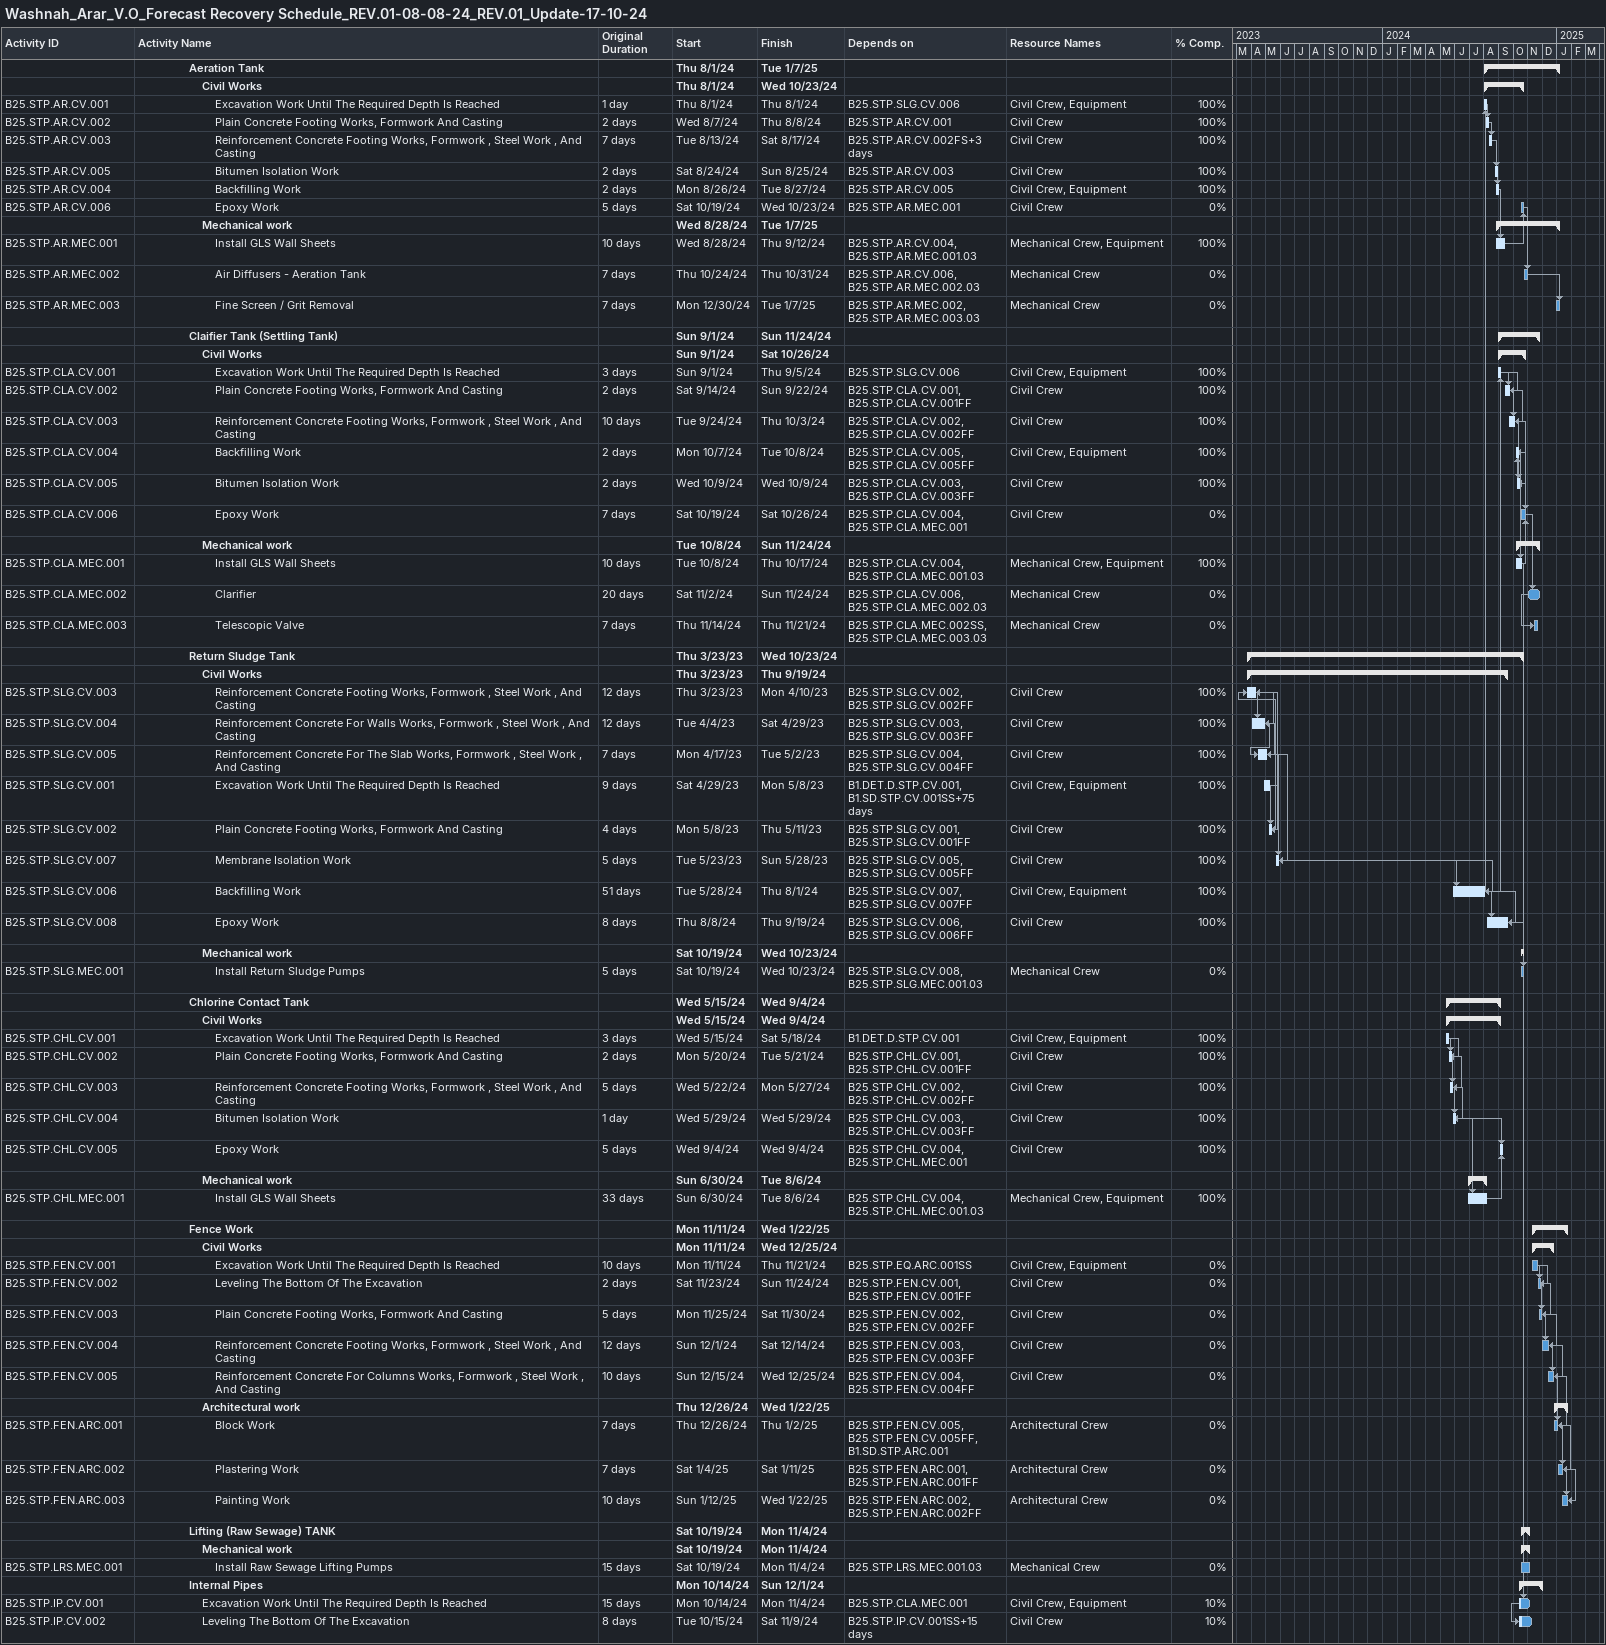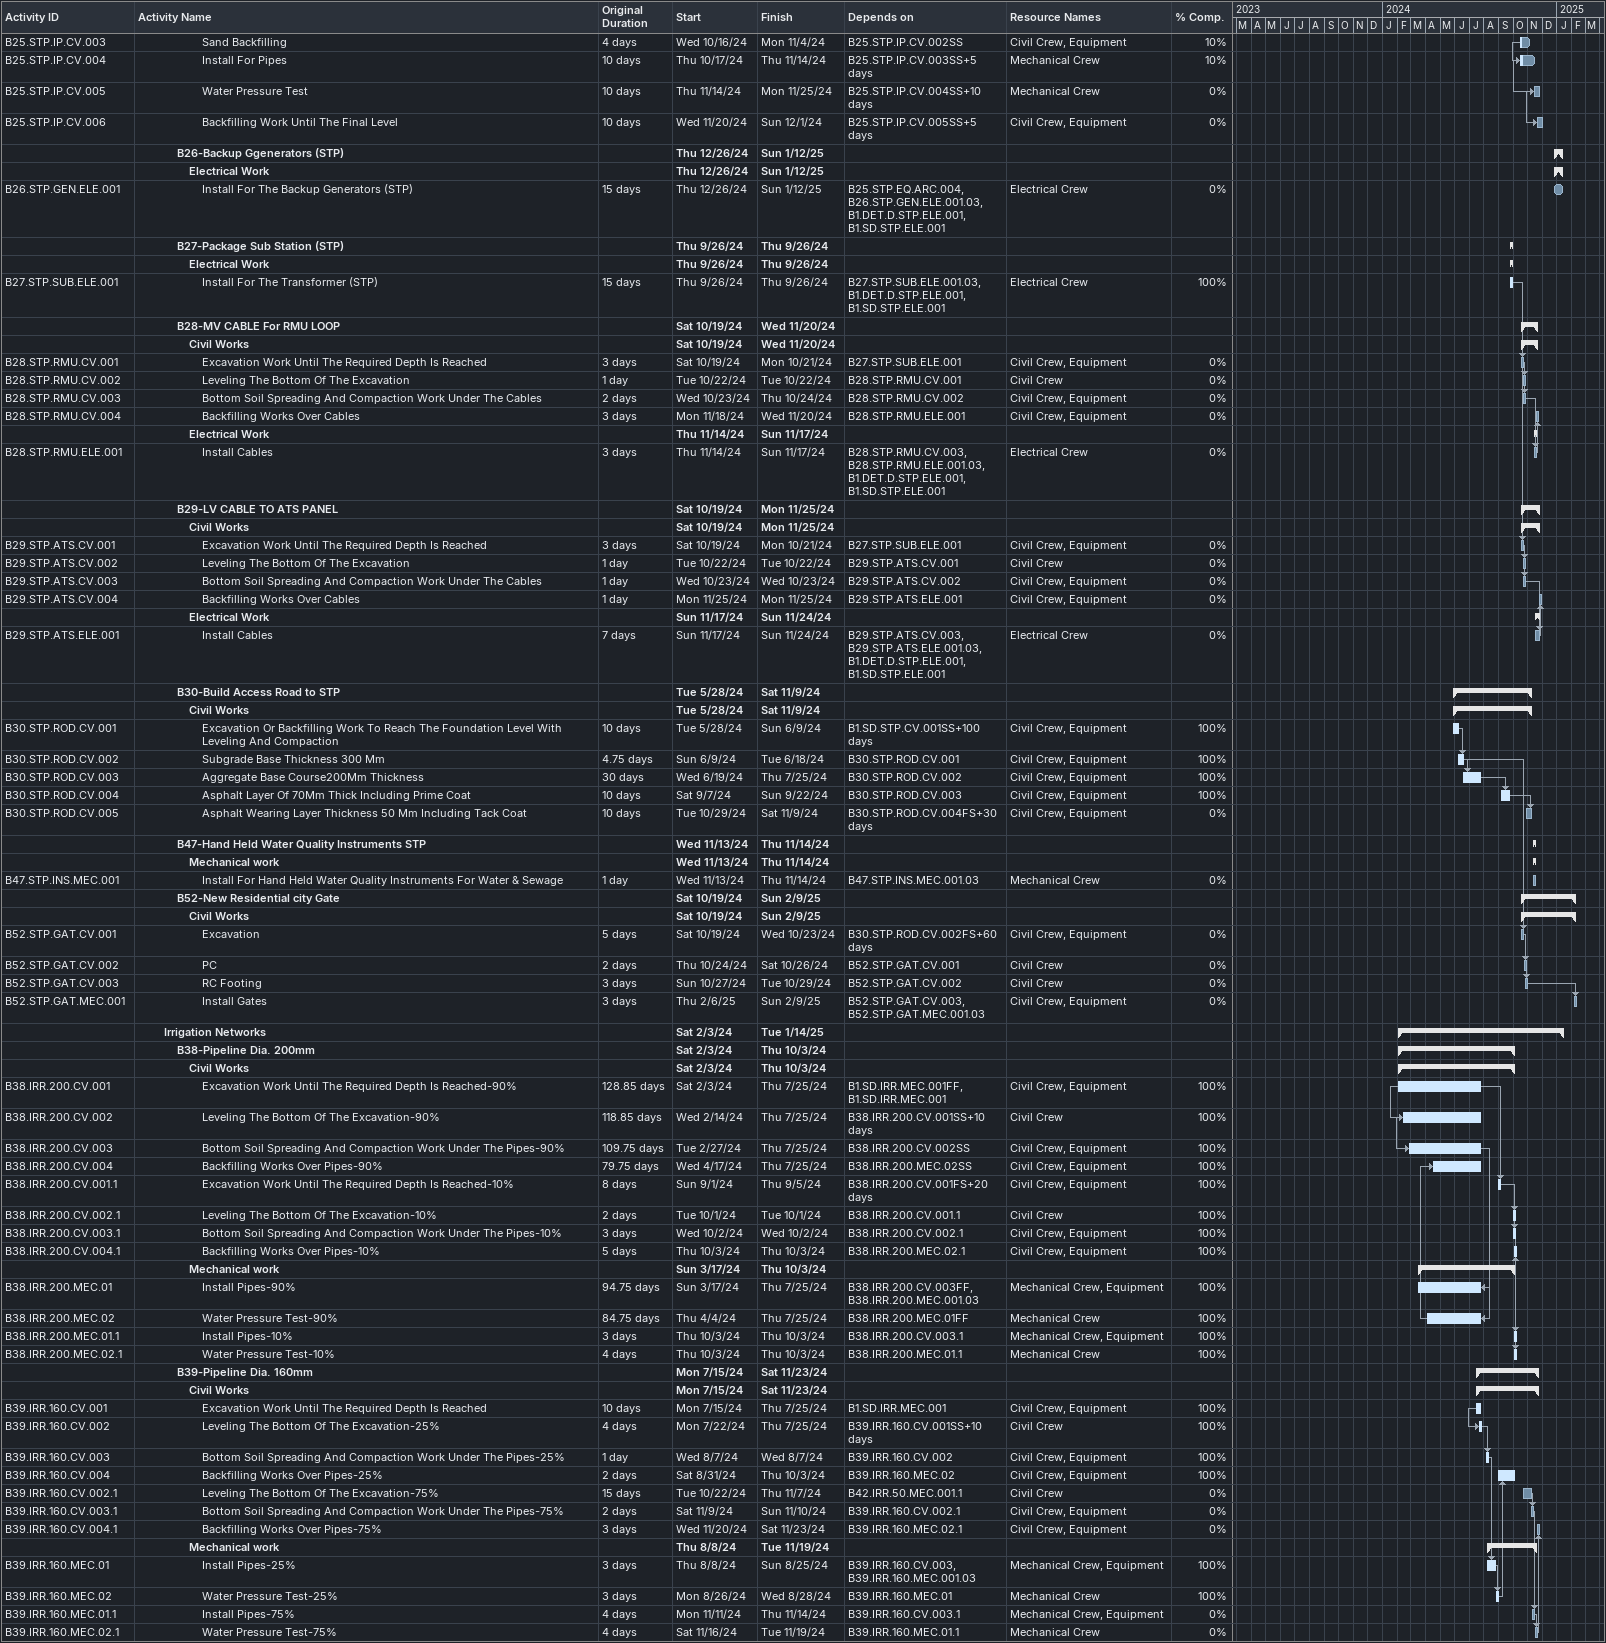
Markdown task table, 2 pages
Washnah_Arar_V.O_Forecast Recovery Schedule_REV.01-08-08-24_REV.01_Update-17-10-24

| ID | Level | Task | Original duration | Start | Finish | Predecessors | Resources | % complete |
|---|---|---|---|---|---|---|---|---|
|  | 5 | **Aeration Tank** |  | 2024-08-01 | 2025-01-07 |  |  |  |
|  | 6 | **Civil Works** |  | 2024-08-01 | 2024-10-23 |  |  |  |
| B25.STP.AR.CV.001 | 7 | Excavation Work Until The Required Depth Is Reached | 1d | 2024-08-01 | 2024-08-01 | B25.STP.SLG.CV.006 | Civil Crew, Equipment | 100 |
| B25.STP.AR.CV.002 | 7 | Plain Concrete Footing Works, Formwork And Casting | 2d | 2024-08-07 | 2024-08-08 | B25.STP.AR.CV.001 | Civil Crew | 100 |
| B25.STP.AR.CV.003 | 7 | Reinforcement Concrete Footing Works, Formwork , Steel Work , And Casting | 7d | 2024-08-13 | 2024-08-17 | B25.STP.AR.CV.002FS+3d | Civil Crew | 100 |
| B25.STP.AR.CV.005 | 7 | Bitumen Isolation Work | 2d | 2024-08-24 | 2024-08-25 | B25.STP.AR.CV.003 | Civil Crew | 100 |
| B25.STP.AR.CV.004 | 7 | Backfilling Work | 2d | 2024-08-26 | 2024-08-27 | B25.STP.AR.CV.005 | Civil Crew, Equipment | 100 |
| B25.STP.AR.CV.006 | 7 | Epoxy Work | 5d | 2024-10-19 | 2024-10-23 | B25.STP.AR.MEC.001 | Civil Crew | 0 |
|  | 6 | **Mechanical work** |  | 2024-08-28 | 2025-01-07 |  |  |  |
| B25.STP.AR.MEC.001 | 7 | Install GLS Wall Sheets | 10d | 2024-08-28 | 2024-09-12 | B25.STP.AR.CV.004, B25.STP.AR.MEC.001.03 | Mechanical Crew, Equipment | 100 |
| B25.STP.AR.MEC.002 | 7 | Air Diffusers - Aeration Tank | 7d | 2024-10-24 | 2024-10-31 | B25.STP.AR.CV.006, B25.STP.AR.MEC.002.03 | Mechanical Crew | 0 |
| B25.STP.AR.MEC.003 | 7 | Fine Screen / Grit Removal | 7d | 2024-12-30 | 2025-01-07 | B25.STP.AR.MEC.002, B25.STP.AR.MEC.003.03 | Mechanical Crew | 0 |
|  | 5 | **Claifier Tank (Settling Tank)** |  | 2024-09-01 | 2024-11-24 |  |  |  |
|  | 6 | **Civil Works** |  | 2024-09-01 | 2024-10-26 |  |  |  |
| B25.STP.CLA.CV.001 | 7 | Excavation Work Until The Required Depth Is Reached | 3d | 2024-09-01 | 2024-09-05 | B25.STP.SLG.CV.006 | Civil Crew, Equipment | 100 |
| B25.STP.CLA.CV.002 | 7 | Plain Concrete Footing Works, Formwork And Casting | 2d | 2024-09-14 | 2024-09-22 | B25.STP.CLA.CV.001, B25.STP.CLA.CV.001FF | Civil Crew | 100 |
| B25.STP.CLA.CV.003 | 7 | Reinforcement Concrete Footing Works, Formwork , Steel Work , And Casting | 10d | 2024-09-24 | 2024-10-03 | B25.STP.CLA.CV.002, B25.STP.CLA.CV.002FF | Civil Crew | 100 |
| B25.STP.CLA.CV.004 | 7 | Backfilling Work | 2d | 2024-10-07 | 2024-10-08 | B25.STP.CLA.CV.005, B25.STP.CLA.CV.005FF | Civil Crew, Equipment | 100 |
| B25.STP.CLA.CV.005 | 7 | Bitumen Isolation Work | 2d | 2024-10-09 | 2024-10-09 | B25.STP.CLA.CV.003, B25.STP.CLA.CV.003FF | Civil Crew | 100 |
| B25.STP.CLA.CV.006 | 7 | Epoxy Work | 7d | 2024-10-19 | 2024-10-26 | B25.STP.CLA.CV.004, B25.STP.CLA.MEC.001 | Civil Crew | 0 |
|  | 6 | **Mechanical work** |  | 2024-10-08 | 2024-11-24 |  |  |  |
| B25.STP.CLA.MEC.001 | 7 | Install GLS Wall Sheets | 10d | 2024-10-08 | 2024-10-17 | B25.STP.CLA.CV.004, B25.STP.CLA.MEC.001.03 | Mechanical Crew, Equipment | 100 |
| B25.STP.CLA.MEC.002 | 7 | Clarifier | 20d | 2024-11-02 | 2024-11-24 | B25.STP.CLA.CV.006, B25.STP.CLA.MEC.002.03 | Mechanical Crew | 0 |
| B25.STP.CLA.MEC.003 | 7 | Telescopic Valve | 7d | 2024-11-14 | 2024-11-21 | B25.STP.CLA.MEC.002SS, B25.STP.CLA.MEC.003.03 | Mechanical Crew | 0 |
|  | 5 | **Return Sludge Tank** |  | 2023-03-23 | 2024-10-23 |  |  |  |
|  | 6 | **Civil Works** |  | 2023-03-23 | 2024-09-19 |  |  |  |
| B25.STP.SLG.CV.003 | 7 | Reinforcement Concrete Footing Works, Formwork , Steel Work , And Casting | 12d | 2023-03-23 | 2023-04-10 | B25.STP.SLG.CV.002, B25.STP.SLG.CV.002FF | Civil Crew | 100 |
| B25.STP.SLG.CV.004 | 7 | Reinforcement Concrete For Walls Works, Formwork , Steel Work , And Casting | 12d | 2023-04-04 | 2023-04-29 | B25.STP.SLG.CV.003, B25.STP.SLG.CV.003FF | Civil Crew | 100 |
| B25.STP.SLG.CV.005 | 7 | Reinforcement Concrete For The Slab Works, Formwork , Steel Work , And Casting | 7d | 2023-04-17 | 2023-05-02 | B25.STP.SLG.CV.004, B25.STP.SLG.CV.004FF | Civil Crew | 100 |
| B25.STP.SLG.CV.001 | 7 | Excavation Work Until The Required Depth Is Reached | 9d | 2023-04-29 | 2023-05-08 | B1.DET.D.STP.CV.001, B1.SD.STP.CV.001SS+75d | Civil Crew, Equipment | 100 |
| B25.STP.SLG.CV.002 | 7 | Plain Concrete Footing Works, Formwork And Casting | 4d | 2023-05-08 | 2023-05-11 | B25.STP.SLG.CV.001, B25.STP.SLG.CV.001FF | Civil Crew | 100 |
| B25.STP.SLG.CV.007 | 7 | Membrane Isolation Work | 5d | 2023-05-23 | 2023-05-28 | B25.STP.SLG.CV.005, B25.STP.SLG.CV.005FF | Civil Crew | 100 |
| B25.STP.SLG.CV.006 | 7 | Backfilling Work | 51d | 2024-05-28 | 2024-08-01 | B25.STP.SLG.CV.007, B25.STP.SLG.CV.007FF | Civil Crew, Equipment | 100 |
| B25.STP.SLG.CV.008 | 7 | Epoxy Work | 8d | 2024-08-08 | 2024-09-19 | B25.STP.SLG.CV.006, B25.STP.SLG.CV.006FF | Civil Crew | 100 |
|  | 6 | **Mechanical work** |  | 2024-10-19 | 2024-10-23 |  |  |  |
| B25.STP.SLG.MEC.001 | 7 | Install Return Sludge Pumps | 5d | 2024-10-19 | 2024-10-23 | B25.STP.SLG.CV.008, B25.STP.SLG.MEC.001.03 | Mechanical Crew | 0 |
|  | 5 | **Chlorine Contact Tank** |  | 2024-05-15 | 2024-09-04 |  |  |  |
|  | 6 | **Civil Works** |  | 2024-05-15 | 2024-09-04 |  |  |  |
| B25.STP.CHL.CV.001 | 7 | Excavation Work Until The Required Depth Is Reached | 3d | 2024-05-15 | 2024-05-18 | B1.DET.D.STP.CV.001 | Civil Crew, Equipment | 100 |
| B25.STP.CHL.CV.002 | 7 | Plain Concrete Footing Works, Formwork And Casting | 2d | 2024-05-20 | 2024-05-21 | B25.STP.CHL.CV.001, B25.STP.CHL.CV.001FF | Civil Crew | 100 |
| B25.STP.CHL.CV.003 | 7 | Reinforcement Concrete Footing Works, Formwork , Steel Work , And Casting | 5d | 2024-05-22 | 2024-05-27 | B25.STP.CHL.CV.002, B25.STP.CHL.CV.002FF | Civil Crew | 100 |
| B25.STP.CHL.CV.004 | 7 | Bitumen Isolation Work | 1d | 2024-05-29 | 2024-05-29 | B25.STP.CHL.CV.003, B25.STP.CHL.CV.003FF | Civil Crew | 100 |
| B25.STP.CHL.CV.005 | 7 | Epoxy Work | 5d | 2024-09-04 | 2024-09-04 | B25.STP.CHL.CV.004, B25.STP.CHL.MEC.001 | Civil Crew | 100 |
|  | 6 | **Mechanical work** |  | 2024-06-30 | 2024-08-06 |  |  |  |
| B25.STP.CHL.MEC.001 | 7 | Install GLS Wall Sheets | 33d | 2024-06-30 | 2024-08-06 | B25.STP.CHL.CV.004, B25.STP.CHL.MEC.001.03 | Mechanical Crew, Equipment | 100 |
|  | 5 | **Fence Work** |  | 2024-11-11 | 2025-01-22 |  |  |  |
|  | 6 | **Civil Works** |  | 2024-11-11 | 2024-12-25 |  |  |  |
| B25.STP.FEN.CV.001 | 7 | Excavation Work Until The Required Depth Is Reached | 10d | 2024-11-11 | 2024-11-21 | B25.STP.EQ.ARC.001SS | Civil Crew, Equipment | 0 |
| B25.STP.FEN.CV.002 | 7 | Leveling The Bottom Of The Excavation | 2d | 2024-11-23 | 2024-11-24 | B25.STP.FEN.CV.001, B25.STP.FEN.CV.001FF | Civil Crew | 0 |
| B25.STP.FEN.CV.003 | 7 | Plain Concrete Footing Works, Formwork And Casting | 5d | 2024-11-25 | 2024-11-30 | B25.STP.FEN.CV.002, B25.STP.FEN.CV.002FF | Civil Crew | 0 |
| B25.STP.FEN.CV.004 | 7 | Reinforcement Concrete Footing Works, Formwork , Steel Work , And Casting | 12d | 2024-12-01 | 2024-12-14 | B25.STP.FEN.CV.003, B25.STP.FEN.CV.003FF | Civil Crew | 0 |
| B25.STP.FEN.CV.005 | 7 | Reinforcement Concrete For Columns Works, Formwork , Steel Work , And Casting | 10d | 2024-12-15 | 2024-12-25 | B25.STP.FEN.CV.004, B25.STP.FEN.CV.004FF | Civil Crew | 0 |
|  | 6 | **Architectural work** |  | 2024-12-26 | 2025-01-22 |  |  |  |
| B25.STP.FEN.ARC.001 | 7 | Block Work | 7d | 2024-12-26 | 2025-01-02 | B25.STP.FEN.CV.005, B25.STP.FEN.CV.005FF, B1.SD.STP.ARC.001 | Architectural Crew | 0 |
| B25.STP.FEN.ARC.002 | 7 | Plastering Work | 7d | 2025-01-04 | 2025-01-11 | B25.STP.FEN.ARC.001, B25.STP.FEN.ARC.001FF | Architectural Crew | 0 |
| B25.STP.FEN.ARC.003 | 7 | Painting Work | 10d | 2025-01-12 | 2025-01-22 | B25.STP.FEN.ARC.002, B25.STP.FEN.ARC.002FF | Architectural Crew | 0 |
|  | 5 | **Lifting (Raw Sewage) TANK** |  | 2024-10-19 | 2024-11-04 |  |  |  |
|  | 6 | **Mechanical work** |  | 2024-10-19 | 2024-11-04 |  |  |  |
| B25.STP.LRS.MEC.001 | 7 | Install Raw Sewage Lifting Pumps | 15d | 2024-10-19 | 2024-11-04 | B25.STP.LRS.MEC.001.03 | Mechanical Crew | 0 |
|  | 5 | **Internal Pipes** |  | 2024-10-14 | 2024-12-01 |  |  |  |
| B25.STP.IP.CV.001 | 6 | Excavation Work Until The Required Depth Is Reached | 15d | 2024-10-14 | 2024-11-04 | B25.STP.CLA.MEC.001 | Civil Crew, Equipment | 10 |
| B25.STP.IP.CV.002 | 6 | Leveling The Bottom Of The Excavation | 8d | 2024-10-15 | 2024-11-09 | B25.STP.IP.CV.001SS+15d | Civil Crew | 10 |
| B25.STP.IP.CV.003 | 6 | Sand Backfilling | 4d | 2024-10-16 | 2024-11-04 | B25.STP.IP.CV.002SS | Civil Crew, Equipment | 10 |
| B25.STP.IP.CV.004 | 6 | Install For Pipes | 10d | 2024-10-17 | 2024-11-14 | B25.STP.IP.CV.003SS+5d | Mechanical Crew | 10 |
| B25.STP.IP.CV.005 | 6 | Water Pressure Test | 10d | 2024-11-14 | 2024-11-25 | B25.STP.IP.CV.004SS+10d | Mechanical Crew | 0 |
| B25.STP.IP.CV.006 | 6 | Backfilling Work Until The Final Level | 10d | 2024-11-20 | 2024-12-01 | B25.STP.IP.CV.005SS+5d | Civil Crew, Equipment | 0 |
|  | 4 | **B26-Backup Ggenerators (STP)** |  | 2024-12-26 | 2025-01-12 |  |  |  |
|  | 5 | **Electrical Work** |  | 2024-12-26 | 2025-01-12 |  |  |  |
| B26.STP.GEN.ELE.001 | 6 | Install For The Backup Generators (STP) | 15d | 2024-12-26 | 2025-01-12 | B25.STP.EQ.ARC.004, B26.STP.GEN.ELE.001.03, B1.DET.D.STP.ELE.001, B1.SD.STP.ELE.001 | Electrical Crew | 0 |
|  | 4 | **B27-Package Sub Station (STP)** |  | 2024-09-26 | 2024-09-26 |  |  |  |
|  | 5 | **Electrical Work** |  | 2024-09-26 | 2024-09-26 |  |  |  |
| B27.STP.SUB.ELE.001 | 6 | Install For The Transformer (STP) | 15d | 2024-09-26 | 2024-09-26 | B27.STP.SUB.ELE.001.03, B1.DET.D.STP.ELE.001, B1.SD.STP.ELE.001 | Electrical Crew | 100 |
|  | 4 | **B28-MV CABLE For RMU LOOP** |  | 2024-10-19 | 2024-11-20 |  |  |  |
|  | 5 | **Civil Works** |  | 2024-10-19 | 2024-11-20 |  |  |  |
| B28.STP.RMU.CV.001 | 6 | Excavation Work Until The Required Depth Is Reached | 3d | 2024-10-19 | 2024-10-21 | B27.STP.SUB.ELE.001 | Civil Crew, Equipment | 0 |
| B28.STP.RMU.CV.002 | 6 | Leveling The Bottom Of The Excavation | 1d | 2024-10-22 | 2024-10-22 | B28.STP.RMU.CV.001 | Civil Crew | 0 |
| B28.STP.RMU.CV.003 | 6 | Bottom Soil Spreading And Compaction Work Under The Cables | 2d | 2024-10-23 | 2024-10-24 | B28.STP.RMU.CV.002 | Civil Crew, Equipment | 0 |
| B28.STP.RMU.CV.004 | 6 | Backfilling Works Over Cables | 3d | 2024-11-18 | 2024-11-20 | B28.STP.RMU.ELE.001 | Civil Crew, Equipment | 0 |
|  | 5 | **Electrical Work** |  | 2024-11-14 | 2024-11-17 |  |  |  |
| B28.STP.RMU.ELE.001 | 6 | Install Cables | 3d | 2024-11-14 | 2024-11-17 | B28.STP.RMU.CV.003, B28.STP.RMU.ELE.001.03, B1.DET.D.STP.ELE.001, B1.SD.STP.ELE.001 | Electrical Crew | 0 |
|  | 4 | **B29-LV CABLE TO ATS PANEL** |  | 2024-10-19 | 2024-11-25 |  |  |  |
|  | 5 | **Civil Works** |  | 2024-10-19 | 2024-11-25 |  |  |  |
| B29.STP.ATS.CV.001 | 6 | Excavation Work Until The Required Depth Is Reached | 3d | 2024-10-19 | 2024-10-21 | B27.STP.SUB.ELE.001 | Civil Crew, Equipment | 0 |
| B29.STP.ATS.CV.002 | 6 | Leveling The Bottom Of The Excavation | 1d | 2024-10-22 | 2024-10-22 | B29.STP.ATS.CV.001 | Civil Crew | 0 |
| B29.STP.ATS.CV.003 | 6 | Bottom Soil Spreading And Compaction Work Under The Cables | 1d | 2024-10-23 | 2024-10-23 | B29.STP.ATS.CV.002 | Civil Crew, Equipment | 0 |
| B29.STP.ATS.CV.004 | 6 | Backfilling Works Over Cables | 1d | 2024-11-25 | 2024-11-25 | B29.STP.ATS.ELE.001 | Civil Crew, Equipment | 0 |
|  | 5 | **Electrical Work** |  | 2024-11-17 | 2024-11-24 |  |  |  |
| B29.STP.ATS.ELE.001 | 6 | Install Cables | 7d | 2024-11-17 | 2024-11-24 | B29.STP.ATS.CV.003, B29.STP.ATS.ELE.001.03, B1.DET.D.STP.ELE.001, B1.SD.STP.ELE.001 | Electrical Crew | 0 |
|  | 4 | **B30-Build Access Road to STP** |  | 2024-05-28 | 2024-11-09 |  |  |  |
|  | 5 | **Civil Works** |  | 2024-05-28 | 2024-11-09 |  |  |  |
| B30.STP.ROD.CV.001 | 6 | Excavation Or Backfilling Work To Reach The Foundation Level With Leveling And Compaction | 10d | 2024-05-28 | 2024-06-09 | B1.SD.STP.CV.001SS+100d | Civil Crew, Equipment | 100 |
| B30.STP.ROD.CV.002 | 6 | Subgrade Base Thickness 300 Mm | 4.75d | 2024-06-09 | 2024-06-18 | B30.STP.ROD.CV.001 | Civil Crew, Equipment | 100 |
| B30.STP.ROD.CV.003 | 6 | Aggregate Base Course200Mm Thickness | 30d | 2024-06-19 | 2024-07-25 | B30.STP.ROD.CV.002 | Civil Crew, Equipment | 100 |
| B30.STP.ROD.CV.004 | 6 | Asphalt Layer Of 70Mm Thick Including Prime Coat | 10d | 2024-09-07 | 2024-09-22 | B30.STP.ROD.CV.003 | Civil Crew, Equipment | 100 |
| B30.STP.ROD.CV.005 | 6 | Asphalt Wearing Layer Thickness 50 Mm Including Tack Coat | 10d | 2024-10-29 | 2024-11-09 | B30.STP.ROD.CV.004FS+30d | Civil Crew, Equipment | 0 |
|  | 4 | **B47-Hand Held Water Quality Instruments STP** |  | 2024-11-13 | 2024-11-14 |  |  |  |
|  | 5 | **Mechanical work** |  | 2024-11-13 | 2024-11-14 |  |  |  |
| B47.STP.INS.MEC.001 | 6 | Install For Hand Held Water Quality Instruments For Water & Sewage | 1d | 2024-11-13 | 2024-11-14 | B47.STP.INS.MEC.001.03 | Mechanical Crew | 0 |
|  | 4 | **B52-New Residential city Gate** |  | 2024-10-19 | 2025-02-09 |  |  |  |
|  | 5 | **Civil Works** |  | 2024-10-19 | 2025-02-09 |  |  |  |
| B52.STP.GAT.CV.001 | 6 | Excavation | 5d | 2024-10-19 | 2024-10-23 | B30.STP.ROD.CV.002FS+60d | Civil Crew, Equipment | 0 |
| B52.STP.GAT.CV.002 | 6 | PC | 2d | 2024-10-24 | 2024-10-26 | B52.STP.GAT.CV.001 | Civil Crew | 0 |
| B52.STP.GAT.CV.003 | 6 | RC Footing | 3d | 2024-10-27 | 2024-10-29 | B52.STP.GAT.CV.002 | Civil Crew | 0 |
| B52.STP.GAT.MEC.001 | 6 | Install Gates | 3d | 2025-02-06 | 2025-02-09 | B52.STP.GAT.CV.003, B52.STP.GAT.MEC.001.03 | Civil Crew, Equipment | 0 |
|  | 3 | **Irrigation Networks** |  | 2024-02-03 | 2025-01-14 |  |  |  |
|  | 4 | **B38-Pipeline Dia. 200mm** |  | 2024-02-03 | 2024-10-03 |  |  |  |
|  | 5 | **Civil Works** |  | 2024-02-03 | 2024-10-03 |  |  |  |
| B38.IRR.200.CV.001 | 6 | Excavation Work Until The Required Depth Is Reached-90% | 128.85d | 2024-02-03 | 2024-07-25 | B1.SD.IRR.MEC.001FF, B1.SD.IRR.MEC.001 | Civil Crew, Equipment | 100 |
| B38.IRR.200.CV.002 | 6 | Leveling The Bottom Of The Excavation-90% | 118.85d | 2024-02-14 | 2024-07-25 | B38.IRR.200.CV.001SS+10d | Civil Crew | 100 |
| B38.IRR.200.CV.003 | 6 | Bottom Soil Spreading And Compaction Work Under The Pipes-90% | 109.75d | 2024-02-27 | 2024-07-25 | B38.IRR.200.CV.002SS | Civil Crew, Equipment | 100 |
| B38.IRR.200.CV.004 | 6 | Backfilling Works Over Pipes-90% | 79.75d | 2024-04-17 | 2024-07-25 | B38.IRR.200.MEC.02SS | Civil Crew, Equipment | 100 |
| B38.IRR.200.CV.001.1 | 6 | Excavation Work Until The Required Depth Is Reached-10% | 8d | 2024-09-01 | 2024-09-05 | B38.IRR.200.CV.001FS+20d | Civil Crew, Equipment | 100 |
| B38.IRR.200.CV.002.1 | 6 | Leveling The Bottom Of The Excavation-10% | 2d | 2024-10-01 | 2024-10-01 | B38.IRR.200.CV.001.1 | Civil Crew | 100 |
| B38.IRR.200.CV.003.1 | 6 | Bottom Soil Spreading And Compaction Work Under The Pipes-10% | 3d | 2024-10-02 | 2024-10-02 | B38.IRR.200.CV.002.1 | Civil Crew, Equipment | 100 |
| B38.IRR.200.CV.004.1 | 6 | Backfilling Works Over Pipes-10% | 5d | 2024-10-03 | 2024-10-03 | B38.IRR.200.MEC.02.1 | Civil Crew, Equipment | 100 |
|  | 5 | **Mechanical work** |  | 2024-03-17 | 2024-10-03 |  |  |  |
| B38.IRR.200.MEC.01 | 6 | Install Pipes-90% | 94.75d | 2024-03-17 | 2024-07-25 | B38.IRR.200.CV.003FF, B38.IRR.200.MEC.001.03 | Mechanical Crew, Equipment | 100 |
| B38.IRR.200.MEC.02 | 6 | Water Pressure Test-90% | 84.75d | 2024-04-04 | 2024-07-25 | B38.IRR.200.MEC.01FF | Mechanical Crew | 100 |
| B38.IRR.200.MEC.01.1 | 6 | Install Pipes-10% | 3d | 2024-10-03 | 2024-10-03 | B38.IRR.200.CV.003.1 | Mechanical Crew, Equipment | 100 |
| B38.IRR.200.MEC.02.1 | 6 | Water Pressure Test-10% | 4d | 2024-10-03 | 2024-10-03 | B38.IRR.200.MEC.01.1 | Mechanical Crew | 100 |
|  | 4 | **B39-Pipeline Dia. 160mm** |  | 2024-07-15 | 2024-11-23 |  |  |  |
|  | 5 | **Civil Works** |  | 2024-07-15 | 2024-11-23 |  |  |  |
| B39.IRR.160.CV.001 | 6 | Excavation Work Until The Required Depth Is Reached | 10d | 2024-07-15 | 2024-07-25 | B1.SD.IRR.MEC.001 | Civil Crew, Equipment | 100 |
| B39.IRR.160.CV.002 | 6 | Leveling The Bottom Of The Excavation-25% | 4d | 2024-07-22 | 2024-07-25 | B39.IRR.160.CV.001SS+10d | Civil Crew | 100 |
| B39.IRR.160.CV.003 | 6 | Bottom Soil Spreading And Compaction Work Under The Pipes-25% | 1d | 2024-08-07 | 2024-08-07 | B39.IRR.160.CV.002 | Civil Crew, Equipment | 100 |
| B39.IRR.160.CV.004 | 6 | Backfilling Works Over Pipes-25% | 2d | 2024-08-31 | 2024-10-03 | B39.IRR.160.MEC.02 | Civil Crew, Equipment | 100 |
| B39.IRR.160.CV.002.1 | 6 | Leveling The Bottom Of The Excavation-75% | 15d | 2024-10-22 | 2024-11-07 | B42.IRR.50.MEC.001.1 | Civil Crew | 0 |
| B39.IRR.160.CV.003.1 | 6 | Bottom Soil Spreading And Compaction Work Under The Pipes-75% | 2d | 2024-11-09 | 2024-11-10 | B39.IRR.160.CV.002.1 | Civil Crew, Equipment | 0 |
| B39.IRR.160.CV.004.1 | 6 | Backfilling Works Over Pipes-75% | 3d | 2024-11-20 | 2024-11-23 | B39.IRR.160.MEC.02.1 | Civil Crew, Equipment | 0 |
|  | 5 | **Mechanical work** |  | 2024-08-08 | 2024-11-19 |  |  |  |
| B39.IRR.160.MEC.01 | 6 | Install Pipes-25% | 3d | 2024-08-08 | 2024-08-25 | B39.IRR.160.CV.003, B39.IRR.160.MEC.001.03 | Mechanical Crew, Equipment | 100 |
| B39.IRR.160.MEC.02 | 6 | Water Pressure Test-25% | 3d | 2024-08-26 | 2024-08-28 | B39.IRR.160.MEC.01 | Mechanical Crew | 100 |
| B39.IRR.160.MEC.01.1 | 6 | Install Pipes-75% | 4d | 2024-11-11 | 2024-11-14 | B39.IRR.160.CV.003.1 | Mechanical Crew, Equipment | 0 |
| B39.IRR.160.MEC.02.1 | 6 | Water Pressure Test-75% | 4d | 2024-11-16 | 2024-11-19 | B39.IRR.160.MEC.01.1 | Mechanical Crew | 0 |
